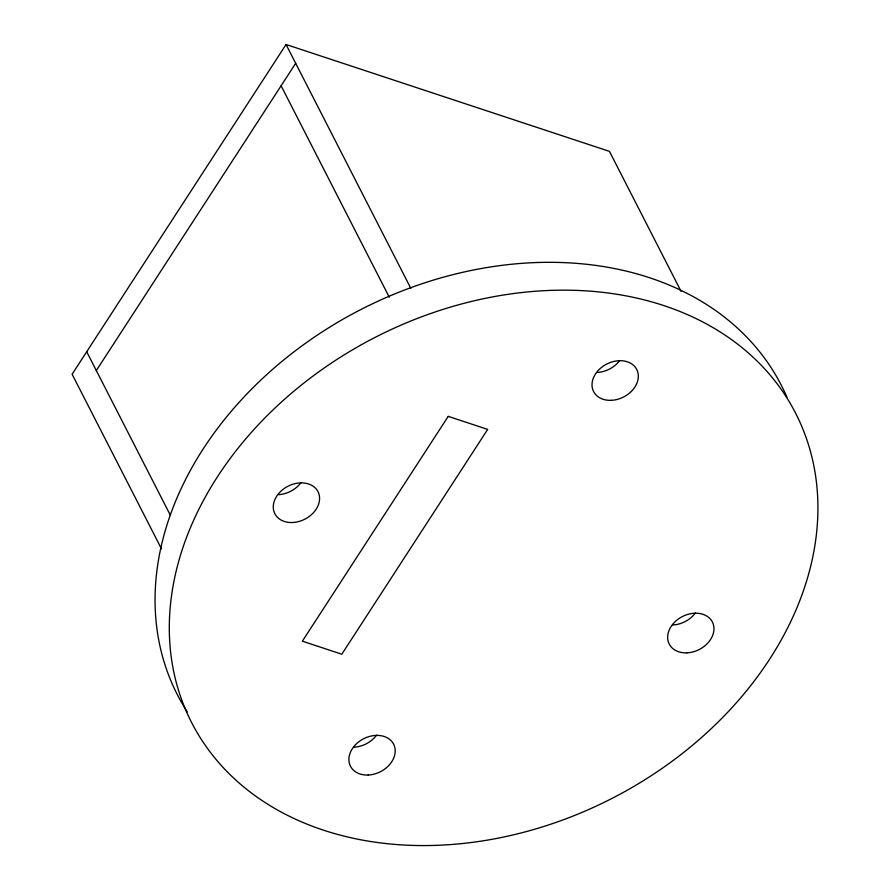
<?xml version="1.0" encoding="UTF-8"?>
<svg xmlns="http://www.w3.org/2000/svg" width="890" height="890" viewBox="0 0 890 890"><rect width="100%" height="100%" fill="white"/><g stroke="black" fill="none" stroke-linecap="round" stroke-linejoin="round"><path stroke-width="1.33" d="M681.095 291.375L609.45 151.367L286.057 44.5L72.112 374.234L161.479 548.863M96.32 370.563L295.68 63.312M286.057 44.5L410.857 288.393M281.095 85.796L389.308 297.271M86.697 351.75L170.368 515.254M187.256 711.833A339.301 259.157 -27.1 0 1 357.302 311.378A339.301 259.157 -27.1 0 1 786.96 397.229M300.976 482.68A24.241 18.512 -27.1 0 1 278.559 494.651M619.729 360.506A24.241 18.512 -27.1 0 1 597.301 372.465M695.357 613.01A24.241 18.512 -27.1 0 1 672.94 624.98M376.603 735.196A24.241 18.512 -27.1 0 1 354.187 747.166M448.237 416.364L302.366 641.178L341.805 654.217L487.676 429.392L448.237 416.364M423.084 845.567A339.301 259.157 -27.1 0 0 803.014 429.392A339.301 259.157 -27.1 0 0 254.74 428.646A339.301 259.157 -27.1 0 0 423.084 845.567M292.543 522.519A24.241 18.512 -27.1 0 0 318.142 491.947A24.241 18.512 -27.1 0 0 278.592 493.65A24.241 18.512 -27.1 0 0 292.543 522.519M611.285 400.333A24.241 18.512 -27.1 0 0 636.895 369.773A24.241 18.512 -27.1 0 0 597.335 371.464A24.241 18.512 -27.1 0 0 611.285 400.333M686.924 652.848A24.241 18.512 -27.1 0 0 712.523 622.277A24.241 18.512 -27.1 0 0 672.973 623.968A24.241 18.512 -27.1 0 0 686.924 652.848M368.171 775.023A24.241 18.512 -27.1 0 0 393.769 744.463A24.241 18.512 -27.1 0 0 354.22 746.154A24.241 18.512 -27.1 0 0 368.171 775.023"/></g></svg>
